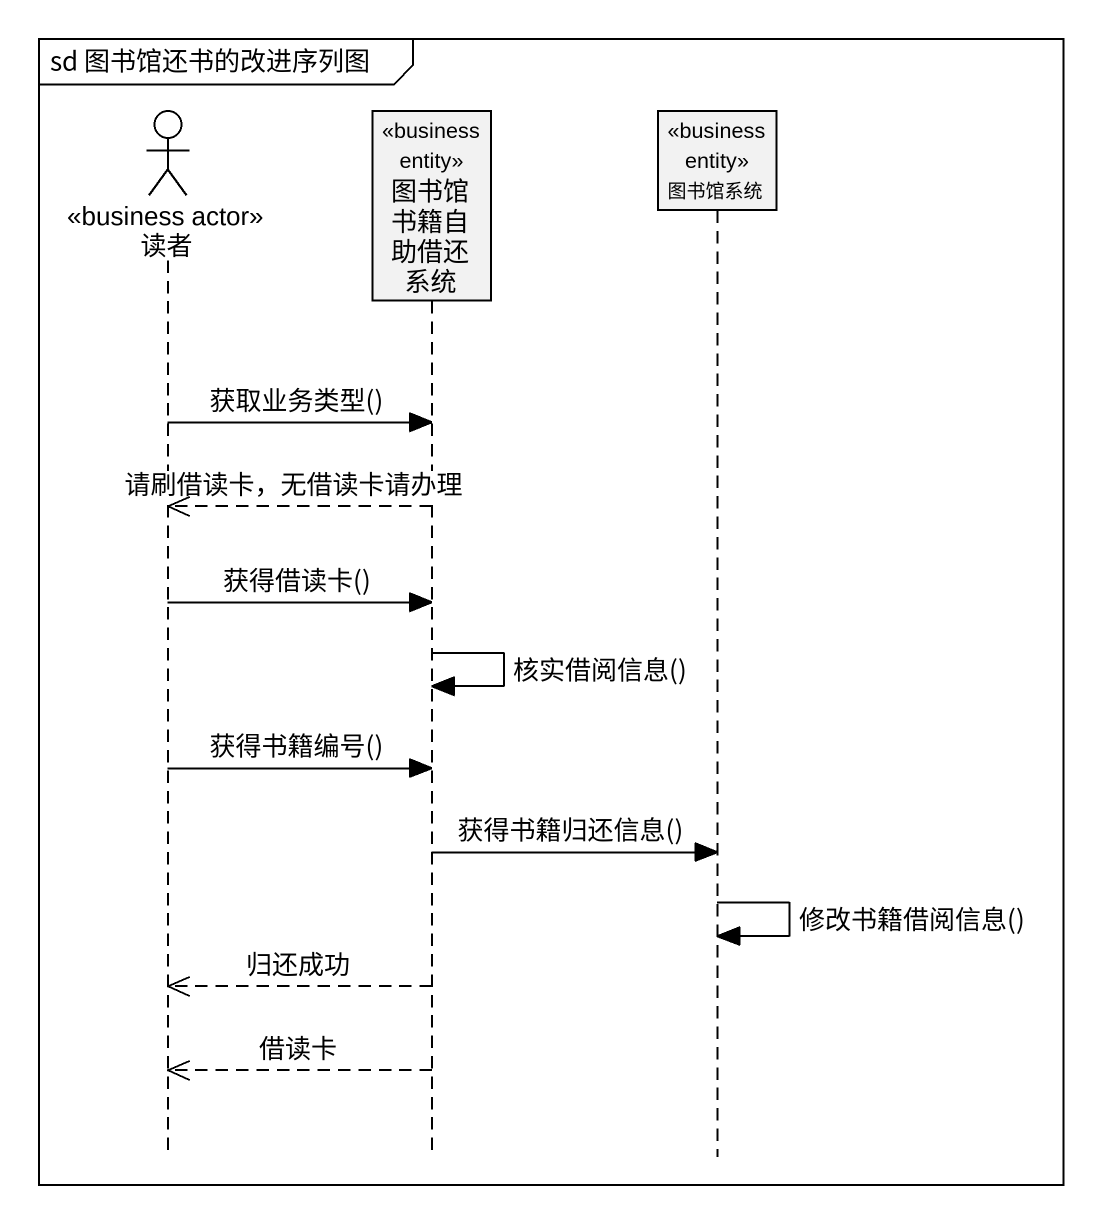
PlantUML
@startuml
mainframe sd 图书馆还书的改进序列图
hide footbox
actor 读者 <<business actor>>
participant 图书馆书籍自助借还系统 <<business entity>>
participant 图书馆系统 <<business entity>>

读者 -> 图书馆书籍自助借还系统 : 获取业务类型()
图书馆书籍自助借还系统 -->> 读者 : 请刷借读卡，无借读卡请办理
读者 -> 图书馆书籍自助借还系统 : 获得借读卡()
图书馆书籍自助借还系统 -> 图书馆书籍自助借还系统 : 核实借阅信息()
读者 -> 图书馆书籍自助借还系统 : 获得书籍编号()
图书馆书籍自助借还系统 -> 图书馆系统 : 获得书籍归还信息()
图书馆系统 -> 图书馆系统 : 修改书籍借阅信息()
图书馆书籍自助借还系统 -->> 读者 : 归还成功
图书馆书籍自助借还系统 -->> 读者 : 借读卡
@enduml
